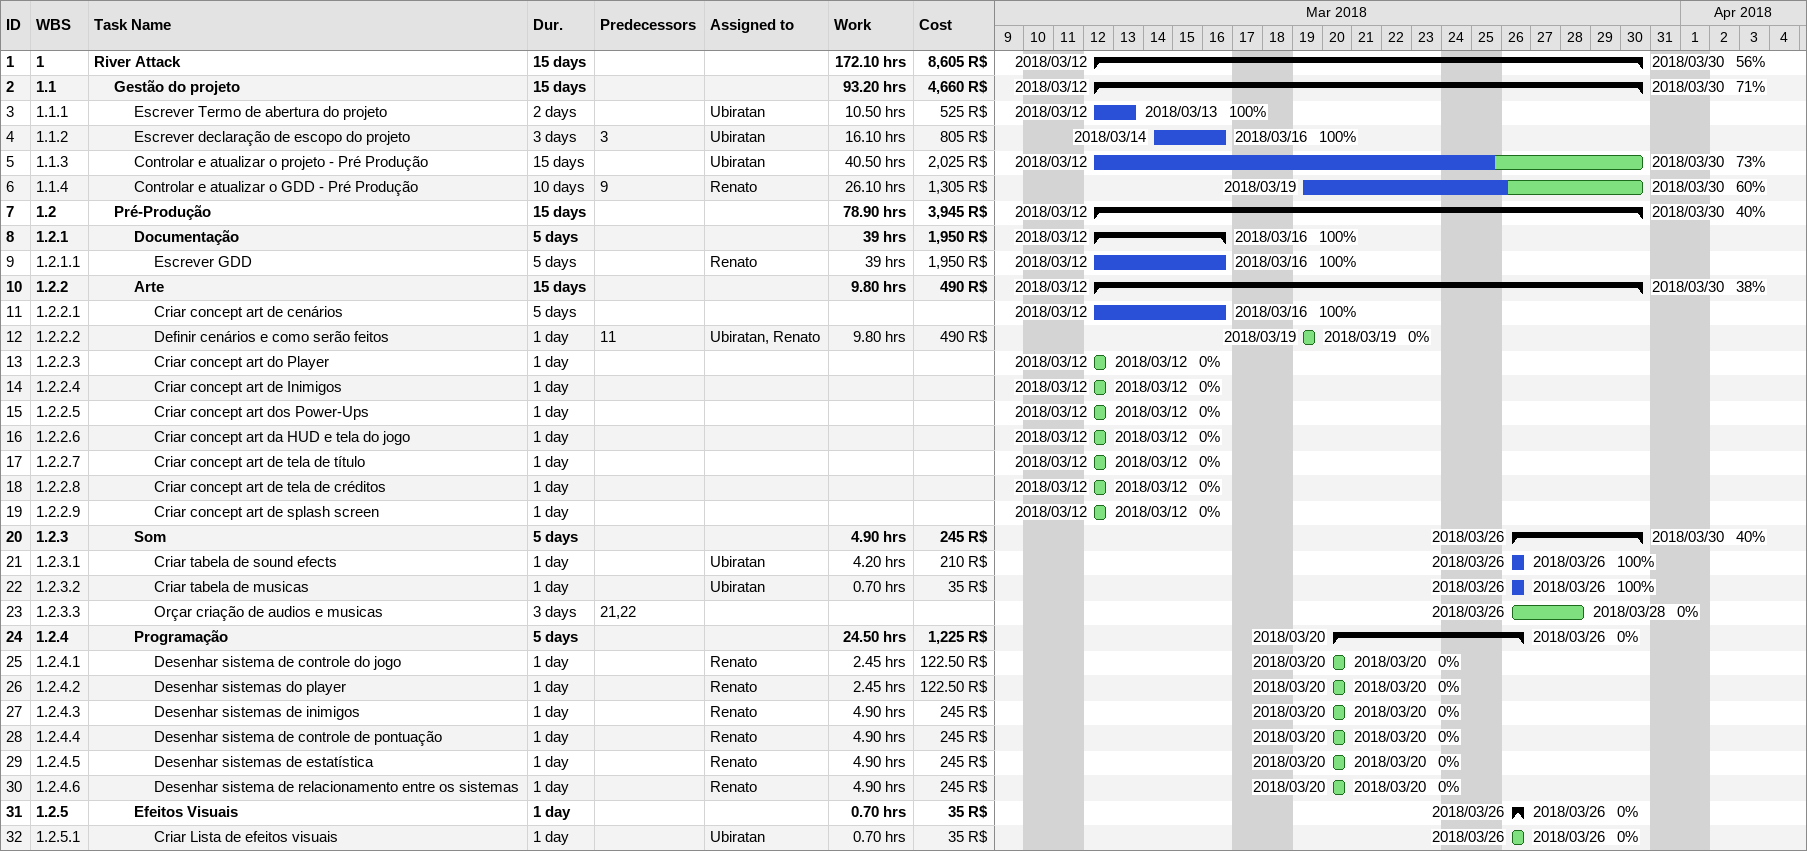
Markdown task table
| ID | WBS | Task | Duration | Start | Finish | Predecessors | Resources | % complete | Work (h) | Cost (R$) |
|---|---|---|---|---|---|---|---|---|---|---|
| 1 | 1 | **River Attack** | 15d | 2018-03-12 | 2018-03-30 |  |  | 56 | 172.10 | 8605 |
| 2 | 1.1 | **Gestão do projeto** | 15d | 2018-03-12 | 2018-03-30 |  |  | 71 | 93.20 | 4660 |
| 3 | 1.1.1 | Escrever Termo de abertura do projeto | 2d | 2018-03-12 | 2018-03-13 |  | Ubiratan | 100 | 10.50 | 525 |
| 4 | 1.1.2 | Escrever declaração de escopo do projeto | 3d | 2018-03-14 | 2018-03-16 | 3 | Ubiratan | 100 | 16.10 | 805 |
| 5 | 1.1.3 | Controlar e atualizar o projeto - Pré Produção | 15d | 2018-03-12 | 2018-03-30 |  | Ubiratan | 73 | 40.50 | 2025 |
| 6 | 1.1.4 | Controlar e atualizar o GDD - Pré Produção | 10d | 2018-03-19 | 2018-03-30 | 9 | Renato | 60 | 26.10 | 1305 |
| 7 | 1.2 | **Pré-Produção** | 15d | 2018-03-12 | 2018-03-30 |  |  | 40 | 78.90 | 3945 |
| 8 | 1.2.1 | **Documentação** | 5d | 2018-03-12 | 2018-03-16 |  |  | 100 | 39 | 1950 |
| 9 | 1.2.1.1 | Escrever GDD | 5d | 2018-03-12 | 2018-03-16 |  | Renato | 100 | 39 | 1950 |
| 10 | 1.2.2 | **Arte** | 15d | 2018-03-12 | 2018-03-30 |  |  | 38 | 9.80 | 490 |
| 11 | 1.2.2.1 | Criar concept art de cenários | 5d | 2018-03-12 | 2018-03-16 |  |  | 100 |  |  |
| 12 | 1.2.2.2 | Definir cenários e como serão feitos | 1d | 2018-03-19 | 2018-03-19 | 11 | Ubiratan, Renato | 0 | 9.80 | 490 |
| 13 | 1.2.2.3 | Criar concept art do Player | 1d | 2018-03-12 | 2018-03-12 |  |  | 0 |  |  |
| 14 | 1.2.2.4 | Criar concept art de Inimigos | 1d | 2018-03-12 | 2018-03-12 |  |  | 0 |  |  |
| 15 | 1.2.2.5 | Criar concept art dos Power-Ups | 1d | 2018-03-12 | 2018-03-12 |  |  | 0 |  |  |
| 16 | 1.2.2.6 | Criar concept art da HUD e tela do jogo | 1d | 2018-03-12 | 2018-03-12 |  |  | 0 |  |  |
| 17 | 1.2.2.7 | Criar concept art de tela de título | 1d | 2018-03-12 | 2018-03-12 |  |  | 0 |  |  |
| 18 | 1.2.2.8 | Criar concept art de tela de créditos | 1d | 2018-03-12 | 2018-03-12 |  |  | 0 |  |  |
| 19 | 1.2.2.9 | Criar concept art de splash screen | 1d | 2018-03-12 | 2018-03-12 |  |  | 0 |  |  |
| 20 | 1.2.3 | **Som** | 5d | 2018-03-26 | 2018-03-30 |  |  | 40 | 4.90 | 245 |
| 21 | 1.2.3.1 | Criar tabela de sound efects | 1d | 2018-03-26 | 2018-03-26 |  | Ubiratan | 100 | 4.20 | 210 |
| 22 | 1.2.3.2 | Criar tabela de musicas | 1d | 2018-03-26 | 2018-03-26 |  | Ubiratan | 100 | 0.70 | 35 |
| 23 | 1.2.3.3 | Orçar criação de audios e musicas | 3d | 2018-03-26 | 2018-03-28 | 21, 22 |  | 0 |  |  |
| 24 | 1.2.4 | **Programação** | 5d | 2018-03-20 | 2018-03-26 |  |  | 0 | 24.50 | 1225 |
| 25 | 1.2.4.1 | Desenhar sistema de controle do jogo | 1d | 2018-03-20 | 2018-03-20 |  | Renato | 0 | 2.45 | 122.50 |
| 26 | 1.2.4.2 | Desenhar sistemas do player | 1d | 2018-03-20 | 2018-03-20 |  | Renato | 0 | 2.45 | 122.50 |
| 27 | 1.2.4.3 | Desenhar sistemas de inimigos | 1d | 2018-03-20 | 2018-03-20 |  | Renato | 0 | 4.90 | 245 |
| 28 | 1.2.4.4 | Desenhar sistema de controle de pontuação | 1d | 2018-03-20 | 2018-03-20 |  | Renato | 0 | 4.90 | 245 |
| 29 | 1.2.4.5 | Desenhar sistemas de estatística | 1d | 2018-03-20 | 2018-03-20 |  | Renato | 0 | 4.90 | 245 |
| 30 | 1.2.4.6 | Desenhar sistema de relacionamento entre os sistemas | 1d | 2018-03-20 | 2018-03-20 |  | Renato | 0 | 4.90 | 245 |
| 31 | 1.2.5 | **Efeitos Visuais** | 1d | 2018-03-26 | 2018-03-26 |  |  | 0 | 0.70 | 35 |
| 32 | 1.2.5.1 | Criar Lista de efeitos visuais | 1d | 2018-03-26 | 2018-03-26 |  | Ubiratan | 0 | 0.70 | 35 |
